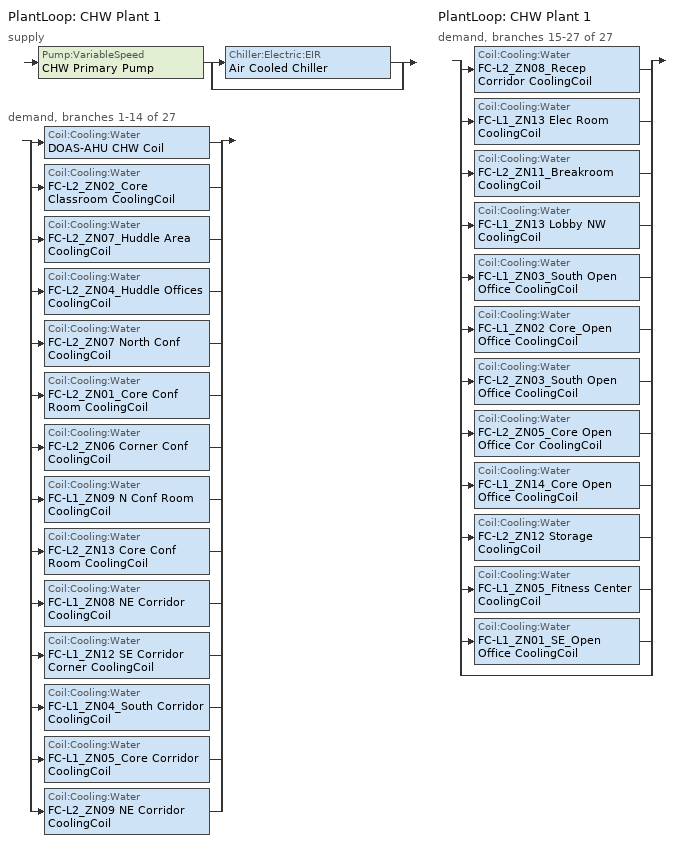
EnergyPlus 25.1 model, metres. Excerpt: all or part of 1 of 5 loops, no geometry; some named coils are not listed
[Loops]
PlantLoop 'CHW Plant 1'
 supply: Pump:VariableSpeed 'CHW Primary Pump' > split
  | Chiller:Electric:EIR 'Air Cooled Chiller'
  | bypass
 demand, branches 1-14 of 27: split
  | Coil:Cooling:Water 'DOAS-AHU CHW Coil'
  | Coil:Cooling:Water 'FC-L2_ZN02_Core Classroom CoolingCoil'
  | Coil:Cooling:Water 'FC-L2_ZN07_Huddle Area CoolingCoil'
  | Coil:Cooling:Water 'FC-L2_ZN04_Huddle Offices CoolingCoil'
  | Coil:Cooling:Water 'FC-L2_ZN07 North Conf CoolingCoil'
  | Coil:Cooling:Water 'FC-L2_ZN01_Core Conf Room CoolingCoil'
  | Coil:Cooling:Water 'FC-L2_ZN06 Corner Conf CoolingCoil'
  | Coil:Cooling:Water 'FC-L1_ZN09 N Conf Room CoolingCoil'
  | Coil:Cooling:Water 'FC-L2_ZN13 Core Conf Room CoolingCoil'
  | Coil:Cooling:Water 'FC-L1_ZN08 NE Corridor CoolingCoil'
  | Coil:Cooling:Water 'FC-L1_ZN12 SE Corridor Corner CoolingCoil'
  | Coil:Cooling:Water 'FC-L1_ZN04_South Corridor CoolingCoil'
  | Coil:Cooling:Water 'FC-L1_ZN05_Core Corridor CoolingCoil'
  | Coil:Cooling:Water 'FC-L2_ZN09 NE Corridor CoolingCoil'
PlantLoop 'CHW Plant 1'
 demand, branches 15-27 of 27: split
  | Coil:Cooling:Water 'FC-L2_ZN08_Recep Corridor CoolingCoil'
  | Coil:Cooling:Water 'FC-L1_ZN13 Elec Room CoolingCoil'
  | Coil:Cooling:Water 'FC-L2_ZN11_Breakroom CoolingCoil'
  | Coil:Cooling:Water 'FC-L1_ZN13 Lobby NW CoolingCoil'
  | Coil:Cooling:Water 'FC-L1_ZN03_South Open Office CoolingCoil'
  | Coil:Cooling:Water 'FC-L1_ZN02 Core_Open Office CoolingCoil'
  | Coil:Cooling:Water 'FC-L2_ZN03_South Open Office CoolingCoil'
  | Coil:Cooling:Water 'FC-L2_ZN05_Core Open Office Cor CoolingCoil'
  | Coil:Cooling:Water 'FC-L1_ZN14_Core Open Office CoolingCoil'
  | Coil:Cooling:Water 'FC-L2_ZN12 Storage CoolingCoil'
  | Coil:Cooling:Water 'FC-L1_ZN05_Fitness Center CoolingCoil'
  | Coil:Cooling:Water 'FC-L1_ZN01_SE_Open Office CoolingCoil'
  | bypass
[Fan:VariableVolume] Availability Schedule=Always On Discrete; Fan Total Efficiency=0.4275; Fan Power Minimum Flow Rate Input Method=FixedFlowRate; Fan Power Minimum Flow Fraction=0; Motor Efficiency=0.855; Motor In Airstream Fraction=1; Fan Power Coefficient 1=0.0407599; Fan Power Coefficient 2=0.088045; Fan Power Coefficient 3=-0.0729261; Fan Power Coefficient 4=0.94374; Fan Power Coefficient 5=0
Name | Pressure Rise {Pa} | Maximum Flow Rate {m3/s} | Fan Power Minimum Air Flow Rate {m3/s}
FC-L1_ZN01_SE_Open Office Fan | 629.991 | 0.421829 | 0.126549
FC-L1_ZN02 Core_Open Office Fan | 317.19 | 1.43606 | 0.430817
FC-L1_ZN03_South Open Office Fan | 636.978 | 0.55627 | 0.166881
FC-L1_ZN04_South Corridor Fan | 530.657 | 0.500793 | 0.150237
FC-L1_ZN05_Core Corridor Fan | 317.19 | 1.35542 | 0.406627
FC-L1_ZN05_Fitness Center Fan | 398.727 | 0.666494 | 0.199949
FC-L1_ZN08 NE Corridor Fan | 317.19 | 1.6132 | 0.483959
FC-L1_ZN09 N Conf Room Fan | 329.946 | 1.07391 | 0.322174
FC-L1_ZN12 SE Corridor Corner Fan | 764.636 | 0.347549 | 0.104265
FC-L1_ZN13 Elec Room Fan | 7650.57 | 0.0463144 | 0.0138943
FC-L1_ZN13 Lobby NW Fan | 1357.49 | 0.26102 | 0.078306
FC-L1_ZN14_Core Open Office Fan | 317.19 | 0.910514 | 0.273154
FC-L2_ZN01_Core Conf Room Fan; FC-L2_ZN13 Core Conf Room Fan | 358.93 | 0.740391 | 0.222117
FC-L2_ZN02_Core Classroom Fan | 317.19 | 0.888677 | 0.266603
FC-L2_ZN03_South Open Office Fan | 358.103 | 0.989471 | 0.296842
FC-L2_ZN04_Huddle Offices Fan | 1057.9 | 0.251204 | 0.075361
FC-L2_ZN05_Core Open Office Cor Fan | 317.19 | 1.45003 | 0.43501
FC-L2_ZN06 Corner Conf Fan | 2078.9 | 0.255663 | 0.076699
FC-L2_ZN07 North Conf Fan | 633.172 | 0.559616 | 0.167884
FC-L2_ZN07_Huddle Area Fan | 317.19 | 0.838415 | 0.251524
FC-L2_ZN08_Recep Corridor Fan | 317.19 | 1.69048 | 0.507145
FC-L2_ZN09 NE Corridor Fan | 833.947 | 0.637327 | 0.191198
FC-L2_ZN11_Breakroom Fan | 1048.82 | 0.337838 | 0.101351
FC-L2_ZN12 Storage Fan | 625.402 | 0.424924 | 0.127477
[Coil:Cooling:Water] Availability Schedule=Always On Discrete; Design Inlet Water Temperature {C}=6.66667; Design Inlet Air Temperature {C}=Autosize; Design Outlet Air Temperature {C}=Autosize; Design Inlet Air Humidity Ratio {kgWater/kgDryAir}=Autosize; Design Outlet Air Humidity Ratio {kgWater/kgDryAir}=Autosize; Type of Analysis=DetailedAnalysis; Heat Exchanger Configuration=CrossFlow
Name | Design Water Flow Rate {m3/s} | Design Air Flow Rate {m3/s}
FC-L1_ZN01_SE_Open Office CoolingCoil | 0.000204761 | 0.421829
FC-L1_ZN02 Core_Open Office CoolingCoil | 0.000622142 | 1.43606
FC-L1_ZN03_South Open Office CoolingCoil | 0.000345783 | 0.55627
FC-L1_ZN04_South Corridor CoolingCoil | 0.000334603 | 0.500793
FC-L1_ZN05_Core Corridor CoolingCoil | 0.000905622 | 1.35542
FC-L1_ZN05_Fitness Center CoolingCoil | 0.000285076 | 0.666494
FC-L1_ZN08 NE Corridor CoolingCoil | 0.00107786 | 1.6132
FC-L1_ZN09 N Conf Room CoolingCoil | 0.000540589 | 1.07391
FC-L1_ZN12 SE Corridor Corner CoolingCoil | 0.000232215 | 0.347549
FC-L1_ZN13 Elec Room CoolingCoil | 2.42784e-05 | 0.0463144
FC-L1_ZN13 Lobby NW CoolingCoil | 0.000158401 | 0.26102
FC-L1_ZN14_Core Open Office CoolingCoil | 0.000389943 | 0.910514
FC-L2_ZN01_Core Conf Room CoolingCoil; FC-L2_ZN13 Core Conf Room CoolingCoil | 0.000494691 | 0.740391
FC-L2_ZN02_Core Classroom CoolingCoil | 0.000593768 | 0.888677
FC-L2_ZN03_South Open Office CoolingCoil | 0.000716787 | 0.989471
FC-L2_ZN04_Huddle Offices CoolingCoil | 0.000110996 | 0.251204
FC-L2_ZN05_Core Open Office Cor CoolingCoil | 0.000836248 | 1.45003
FC-L2_ZN06 Corner Conf CoolingCoil | 0.00021971 | 0.255663
FC-L2_ZN07 North Conf CoolingCoil | 0.000410792 | 0.559616
FC-L2_ZN07_Huddle Area CoolingCoil | 0.00040563 | 0.838415
FC-L2_ZN08_Recep Corridor CoolingCoil | 0.00112949 | 1.69048
FC-L2_ZN09 NE Corridor CoolingCoil | 0.000480486 | 0.637327
FC-L2_ZN11_Breakroom CoolingCoil | 0.000173181 | 0.337838
FC-L2_ZN12 Storage CoolingCoil | 0.000283913 | 0.424924
[ZoneHVAC:FourPipeFanCoil] Availability Schedule=AllOnHVACAvail; Capacity Control Method=VariableFanVariableFlow; Maximum Outdoor Air Flow Rate {m3/s}=0; Outdoor Air Schedule=CyclingHVACAvail; Maximum Hot Water Flow Rate {m3/s}=Autosize; Supply Air Fan Operating Mode Schedule=CyclingHVACAvail; Minimum Supply Air Temperature in Cooling Mode {C}=Autosize; Maximum Supply Air Temperature in Heating Mode {C}=Autosize
Name | Maximum Supply Air Flow Rate {m3/s} | Low Speed Supply Air Flow Ratio | Medium Speed Supply Air Flow Ratio | Supply Air Fan | Cooling Coil | Maximum Cold Water Flow Rate {m3/s} | Heating Coil
FC-L1_ZN01_SE_Open Office | 0.421829 | 0.300001 | 0.300001 | FC-L1_ZN01_SE_Open Office Fan | FC-L1_ZN01_SE_Open Office CoolingCoil | 0.000204761 | FC-L1_ZN01_SE_Open Office HeatingCoil
FC-L1_ZN02 Core_Open Office | 1.43606 | 0.3 | 0.3 | FC-L1_ZN02 Core_Open Office Fan | FC-L1_ZN02 Core_Open Office CoolingCoil | 0.000622142 | FC-L1_ZN02 Core_Open Office HeatingCoil
FC-L1_ZN03_South Open Office | 0.55627 | 0.3 | 0.3 | FC-L1_ZN03_South Open Office Fan | FC-L1_ZN03_South Open Office CoolingCoil | 0.000345783 | FC-L1_ZN03_South Open Office HeatingCoil
FC-L1_ZN04_South Corridor | 0.500793 | 0.299999 | 0.299999 | FC-L1_ZN04_South Corridor Fan | FC-L1_ZN04_South Corridor CoolingCoil | 0.000334603 | FC-L1_ZN04_South Corridor HeatingCoil
FC-L1_ZN05_Core Corridor | 1.35542 | 0.3 | 0.3 | FC-L1_ZN05_Core Corridor Fan | FC-L1_ZN05_Core Corridor CoolingCoil | 0.000905622 | FC-L1_ZN05_Core Corridor HeatingCoil
FC-L1_ZN05_Fitness Center | 0.666494 | 0.300001 | 0.300001 | FC-L1_ZN05_Fitness Center Fan | FC-L1_ZN05_Fitness Center CoolingCoil | 0.000285076 | FC-L1_ZN05_Fitness Center HeatingCoil
FC-L1_ZN08 NE Corridor | 1.6132 | 0.299999 | 0.299999 | FC-L1_ZN08 NE Corridor Fan | FC-L1_ZN08 NE Corridor CoolingCoil | 0.00107786 | FC-L1_ZN08 NE Corridor HeatingCoil
FC-L1_ZN09 N Conf Room | 1.07391 | 0.3 | 0.3 | FC-L1_ZN09 N Conf Room Fan | FC-L1_ZN09 N Conf Room CoolingCoil | 0.000540589 | FC-L1_ZN09 N Conf Room HeatingCoil
FC-L1_ZN12 SE Corridor Corner | 0.347549 | 0.300001 | 0.300001 | FC-L1_ZN12 SE Corridor Corner Fan | FC-L1_ZN12 SE Corridor Corner CoolingCoil | 0.000232215 | FC-L1_ZN12 SE Corridor Corner HeatingCoil
FC-L1_ZN13 Elec Room | 0.0463144 | 0.3 | 0.3 | FC-L1_ZN13 Elec Room Fan | FC-L1_ZN13 Elec Room CoolingCoil | 2.42784e-05 | FC-L1_ZN13 Elec Room HeatingCoil
FC-L1_ZN13 Lobby NW | 0.26102 | 0.3 | 0.3 | FC-L1_ZN13 Lobby NW Fan | FC-L1_ZN13 Lobby NW CoolingCoil | 0.000158401 | FC-L1_ZN13 Lobby NW HeatingCoil
FC-L1_ZN14_Core Open Office | 0.910514 | 0.299999 | 0.299999 | FC-L1_ZN14_Core Open Office Fan | FC-L1_ZN14_Core Open Office CoolingCoil | 0.000389943 | FC-L1_ZN14_Core Open Office HeatingCoil
FC-L2_ZN01_Core Conf Room | 0.740391 | 0.3 | 0.3 | FC-L2_ZN01_Core Conf Room Fan | FC-L2_ZN01_Core Conf Room CoolingCoil | 0.000494691 | FC-L2_ZN01_Core Conf Room HeatingCoil
FC-L2_ZN02_Core Classroom | 0.888677 | 0.3 | 0.3 | FC-L2_ZN02_Core Classroom Fan | FC-L2_ZN02_Core Classroom CoolingCoil | 0.000593768 | FC-L2_ZN02_Core Classroom HeatingCoil
FC-L2_ZN03_South Open Office | 0.989471 | 0.3 | 0.3 | FC-L2_ZN03_South Open Office Fan | FC-L2_ZN03_South Open Office CoolingCoil | 0.000716787 | FC-L2_ZN03_South Open Office HeatingCoil
FC-L2_ZN04_Huddle Offices | 0.251204 | 0.299999 | 0.299999 | FC-L2_ZN04_Huddle Offices Fan | FC-L2_ZN04_Huddle Offices CoolingCoil | 0.000110996 | FC-L2_ZN04_Huddle Offices HeatingCoil
FC-L2_ZN05_Core Open Office Cor | 1.45003 | 0.3 | 0.3 | FC-L2_ZN05_Core Open Office Cor Fan | FC-L2_ZN05_Core Open Office Cor CoolingCoil | 0.000836248 | FC-L2_ZN05_Core Open Office Cor HeatingCoil
FC-L2_ZN06 Corner Conf | 0.255663 | 0.3 | 0.3 | FC-L2_ZN06 Corner Conf Fan | FC-L2_ZN06 Corner Conf CoolingCoil | 0.00021971 | FC-L2_ZN06 Corner Conf HeatingCoil
FC-L2_ZN07 North Conf | 0.559616 | 0.299999 | 0.299999 | FC-L2_ZN07 North Conf Fan | FC-L2_ZN07 North Conf CoolingCoil | 0.000410792 | FC-L2_ZN07 North Conf HeatingCoil
FC-L2_ZN07_Huddle Area | 0.838415 | 0.299999 | 0.299999 | FC-L2_ZN07_Huddle Area Fan | FC-L2_ZN07_Huddle Area CoolingCoil | 0.00040563 | FC-L2_ZN07_Huddle Area HeatingCoil
FC-L2_ZN08_Recep Corridor | 1.69048 | 0.300001 | 0.300001 | FC-L2_ZN08_Recep Corridor Fan | FC-L2_ZN08_Recep Corridor CoolingCoil | 0.00112949 | FC-L2_ZN08_Recep Corridor HeatingCoil
FC-L2_ZN09 NE Corridor | 0.637327 | 0.3 | 0.3 | FC-L2_ZN09 NE Corridor Fan | FC-L2_ZN09 NE Corridor CoolingCoil | 0.000480486 | FC-L2_ZN09 NE Corridor HeatingCoil
FC-L2_ZN11_Breakroom | 0.337838 | 0.299999 | 0.299999 | FC-L2_ZN11_Breakroom Fan | FC-L2_ZN11_Breakroom CoolingCoil | 0.000173181 | FC-L2_ZN11_Breakroom HeatingCoil
FC-L2_ZN12 Storage | 0.424924 | 0.3 | 0.3 | FC-L2_ZN12 Storage Fan | FC-L2_ZN12 Storage CoolingCoil | 0.000283913 | FC-L2_ZN12 Storage HeatingCoil
FC-L2_ZN13 Core Conf Room | 0.740391 | 0.3 | 0.3 | FC-L2_ZN13 Core Conf Room Fan | FC-L2_ZN13 Core Conf Room CoolingCoil | 0.000494691 | FC-L2_ZN13 Core Conf Room HeatingCoil
[SetpointManager:Scheduled]
Setpoint Manager Scheduled 2: Control Variable=Temperature; Schedule=CHW Plant 1 Supply Temp Schedule; Setpoint Node or NodeList=CHW Plant 1 Supply Mixer Outlet Node
[PlantLoop]
CHW Plant 1: Fluid Type=Water; Plant Equipment Operation Scheme=CHW Plant 1 Operation Schemes; Maximum Loop Temperature {C}=100; Minimum Loop Temperature {C}=0; Maximum Loop Flow Rate {m3/s}=0.00681115; Minimum Loop Flow Rate {m3/s}=0; Plant Loop Volume {m3}=Autocalculate; Load Distribution Scheme=Optimal; Plant Loop Demand Calculation Scheme=SingleSetpoint; Common Pipe Simulation=None
[Sizing:Plant]
CHW Plant 1: Loop Type=Cooling; Design Loop Exit Temperature {C}=6.66667; Loop Design Temperature Difference {deltaC}=6.66667; Sizing Option=NonCoincident; Zone Timesteps in Averaging Window=1; Coincident Sizing Factor Mode=None
[Pump:VariableSpeed]
CHW Primary Pump: Design Maximum Flow Rate {m3/s}=0.00681115; Design Pump Head {Pa}=281228; Design Power Consumption {W}=2499.95; Motor Efficiency=0.85; Fraction of Motor Inefficiencies to Fluid Stream=0; Coefficient 1 of the Part Load Performance Curve=0.0273; Coefficient 2 of the Part Load Performance Curve=-0.1317; Coefficient 3 of the Part Load Performance Curve=0.6642; Coefficient 4 of the Part Load Performance Curve=0.4445; Design Minimum Flow Rate {m3/s}=0; Pump Control Type=Intermittent; Skin Loss Radiative Fraction=0.5; Design Power Sizing Method=PowerPerFlowPerPressure; Design Electric Power per Unit Flow Rate {W/(m3/s)}=348701.1; Design Shaft Power per Unit Flow Rate per Unit Head {W/((m3/s)-Pa)}=1.28205; Design Minimum Flow Rate Fraction=0
[Chiller:Electric:EIR]
Air Cooled Chiller: Reference Capacity {W}=189910; Reference COP {W/W}=4.39625; Reference Leaving Chilled Water Temperature {C}=6.67; Reference Entering Condenser Fluid Temperature {C}=29.4; Reference Chilled Water Flow Rate {m3/s}=0.00681495; Reference Condenser Fluid Flow Rate {m3/s}=Autosize; Cooling Capacity Function of Temperature Curve=ChlrAirScrewQRatio_fTchwsToadbSI; Electric Input to Cooling Output Ratio Function of Temperature Curve=ChlrAirScrewEIRRatio_fTchwsToadbSI; Electric Input to Cooling Output Ratio Function of Part Load Ratio Curve=ChlrAirScrewEIRRatio_fQRatio; Minimum Part Load Ratio=0.15; Maximum Part Load Ratio=1; Optimum Part Load Ratio=1; Minimum Unloading Ratio=0.15; Condenser Type=AirCooled; Condenser Fan Power Ratio {W/W}=0; Fraction of Compressor Electric Consumption Rejected by Condenser=1; Leaving Chilled Water Lower Temperature Limit {C}=2; Chiller Flow Mode=LeavingSetpointModulated; Sizing Factor=1; Basin Heater Capacity {W/K}=0; Basin Heater Setpoint Temperature {C}=10; Condenser Heat Recovery Relative Capacity Fraction=1; Condenser Flow Control=ConstantFlow; Condenser Minimum Flow Fraction=0.2; Thermosiphon Minimum Temperature Difference=0
[PlantEquipmentOperationSchemes]
CHW Plant 1 Operation Schemes: Control Scheme Object Type 1=PlantEquipmentOperation:CoolingLoad; Control Scheme Name 1=CHW Plant 1 Cooling Operation Scheme; Control Scheme Schedule Name 1=Always On Discrete
[PlantEquipmentOperation:CoolingLoad]
CHW Plant 1 Cooling Operation Scheme: Load Range Lower Limit 1 {W}=0; Load Range Upper Limit 1 {W}=1000000000; Range Equipment List Name 1=CHW Plant 1 Cooling Equipment List
[PlantEquipmentList]
CHW Plant 1 Cooling Equipment List: Chiller:Electric:EIR, Air Cooled Chiller
[Schedule:Year]
AllOnHVACAvail: AllOnHVACAvailWk, 1, 1, 12, 31
CyclingHVACAvail: CyclingHVACAvailWk, 1, 1, 12, 31
CHW Plant 1 Supply Temp Schedule: CHW Plant 1 Supply Temp Schedule Week Rule - Jan1-Dec31, 1, 1, 12, 31
[Schedule:Week:Daily]
AllOnHVACAvailWk: AllOnHVACAvailDay, AllOnHVACAvailDay, AllOnHVACAvailDay, AllOnHVACAvailDay, AllOnHVACAvailDay, AllOnHVACAvailDay, AllOnHVACAvailDay, AllOnHVACAvailDay, AllOnHVACAvailDay, AllOnHVACAvailDay, AllOnHVACAvailDay, AllOnHVACAvailDay
CyclingHVACAvailWk: CyclingHVACAvailAll, CyclingHVACAvailAll, CyclingHVACAvailAll, CyclingHVACAvailAll, CyclingHVACAvailAll, CyclingHVACAvailAll, CyclingHVACAvailAll, CyclingHVACAvailAll, CyclingHVACAvailAll, CyclingHVACAvailAll, CyclingHVACAvailAll, CyclingHVACAvailAll
CHW Plant 1 Supply Temp Schedule Week Rule - Jan1-Dec31: CHW Plant 1 Supply Temp Schedule Day Schedule, CHW Plant 1 Supply Temp Schedule Day Schedule, CHW Plant 1 Supply Temp Schedule Day Schedule, CHW Plant 1 Supply Temp Schedule Day Schedule, CHW Plant 1 Supply Temp Schedule Day Schedule, CHW Plant 1 Supply Temp Schedule Day Schedule, CHW Plant 1 Supply Temp Schedule Day Schedule, CHW Plant 1 Supply Temp Schedule Day Schedule, CHW Plant 1 Supply Temp Schedule Day Schedule, CHW Plant 1 Supply Temp Schedule Day Schedule, CHW Plant 1 Supply Temp Schedule Day Schedule, CHW Plant 1 Supply Temp Schedule Day Schedule
[Schedule:Day:Interval]
AllOnHVACAvailDay: No, 01:00, 1, 02:00, 1, 03:00, 1, 04:00, 1, 05:00, 1, 06:00, 1, 07:00, 1, 08:00, 1, 09:00, 1, 10:00, 1, 11:00, 1, 12:00, 1, 13:00, 1, 14:00, 1, 15:00, 1, 16:00, 1, 17:00, 1, 18:00, 1, 19:00, 1, 20:00, 1, 21:00, 1, 22:00, 1, 23:00, 1, 24:00, 1
CyclingHVACAvailAll: No, 01:00, 0, 02:00, 0, 03:00, 0, 04:00, 0, 05:00, 0, 06:00, 0, 07:00, 0, 08:00, 0, 09:00, 0, 10:00, 0, 11:00, 0, 12:00, 0, 13:00, 0, 14:00, 0, 15:00, 0, 16:00, 0, 17:00, 0, 18:00, 0, 19:00, 0, 20:00, 0, 21:00, 0, 22:00, 0, 23:00, 0, 24:00, 0
CHW Plant 1 Supply Temp Schedule Day Schedule: No, 24:00, 6.66667
[Schedule:Constant]
Always On Discrete: Hourly Value=1
[Curve:Biquadratic] Minimum Value of x {BasedOnField A2}=4.44; Maximum Value of x {BasedOnField A2}=12.22; Minimum Value of y {BasedOnField A3}=23.89; Maximum Value of y {BasedOnField A3}=46.11
Name | Coefficient1 Constant | Coefficient2 x | Coefficient3 x**2 | Coefficient4 y | Coefficient5 y**2 | Coefficient6 x*y
ChlrAirScrewQRatio_fTchwsToadbSI | 0.985959 | 0.049487 | -0.000298 | -0.003737 | -4.5e-05 | -0.000502
ChlrAirScrewEIRRatio_fTchwsToadbSI | 0.570624 | 0.011954 | -0.000522 | -3.2e-05 | 0.000421 | -0.000606
[Curve:Quadratic]
ChlrAirScrewEIRRatio_fQRatio: Coefficient1 Constant=0.036487; Coefficient2 x=0.734743; Coefficient3 x**2=0.219947; Minimum Value of x {BasedOnField A2}=0; Maximum Value of x {BasedOnField A2}=100; Minimum Curve Output {BasedOnField A3}=0.04
